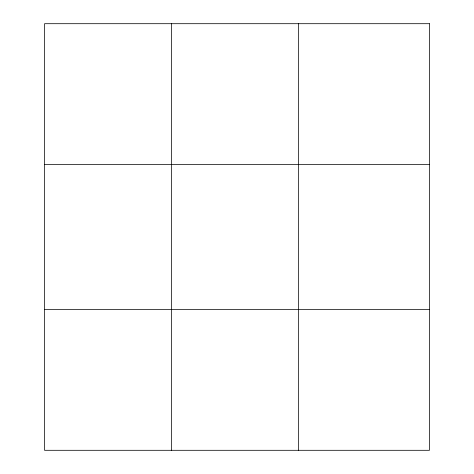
<?xml version="1.0" encoding="UTF-8"?>
<svg xmlns="http://www.w3.org/2000/svg" width="474" height="474" viewBox="0 0 474 474"><rect width="100%" height="100%" fill="white"/><g stroke="black" fill="none" stroke-linecap="round" stroke-linejoin="round"><path stroke-width="0.71" d="M171.57 23.7L171.57 450.3M298.584 23.7L298.584 450.3M44.556 164.478L429.444 164.478M44.556 309.522L429.444 309.522M429.444 23.7L429.444 450.3L44.556 450.3L44.556 23.7L429.444 23.7"/></g></svg>
